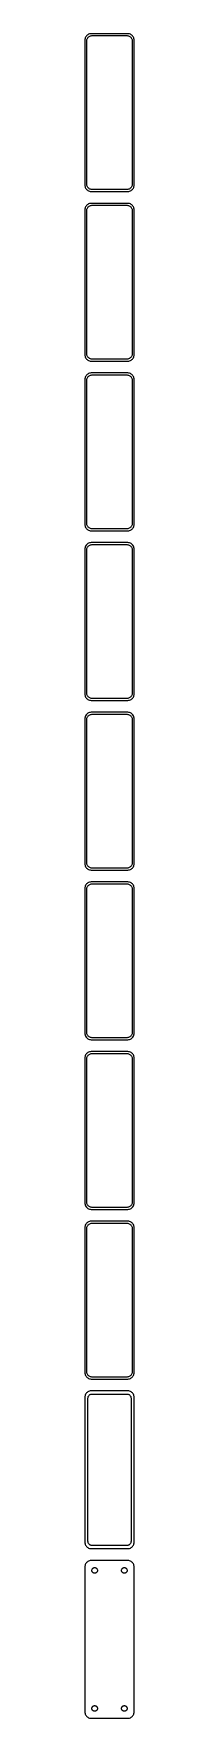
# Model space of a CAD drawing. Header units: metres. Extents: x -19 to 19, y 1230 to 2511.
import ezdxf

# ---------------------------------------------------------------- set-up
doc = ezdxf.new("R2010")
doc.units = ezdxf.units.M

msp = doc.modelspace()

# ---------------------------------------------------------------- linework, layer by layer
for p, q in [((-15.2951, 2510.76), (-15.8789, 2510.52)), ((-14.6869, 2510.91), (-15.2951, 2510.76)), ((-14.0639, 2510.99), (-14.6869, 2510.91)), ((14.0639, 2510.99), (-14.0639, 2510.99)), ((14.6869, 2510.91), (14.0639, 2510.99)), ((15.2951, 2510.76), (14.6869, 2510.91)), ((15.8789, 2510.52), (15.2951, 2510.76)), ((-18.7106, 2506.63), (-18.75, 2506)), ((-18.75, 2506), (-18.75, 2396)), ((-18.5929, 2507.24), (-18.7106, 2506.63)), ((-18.3989, 2507.84), (-18.5929, 2507.24)), ((-18.1315, 2508.41), (-18.3989, 2507.84)), ((-17.7951, 2508.94), (-18.1315, 2508.41)), ((-17.3948, 2509.42), (-17.7951, 2508.94)), ((-16.9371, 2509.85), (-17.3948, 2509.42)), ((-17.25, 2505.5), (-17.2184, 2506)), ((-17.25, 2396.5), (-17.25, 2505.5)), ((-17.2184, 2506), (-17.1243, 2506.49)), ((-17.1243, 2506.49), (-16.9691, 2506.97)), ((-16.9691, 2506.97), (-16.7552, 2507.43)), ((-16.4291, 2510.22), (-16.9371, 2509.85)), ((-16.7552, 2507.43), (-16.4861, 2507.85)), ((-16.4861, 2507.85), (-16.1659, 2508.24)), ((-15.8789, 2510.52), (-16.4291, 2510.22)), ((-16.1659, 2508.24), (-15.7997, 2508.58)), ((-15.7997, 2508.58), (-15.3933, 2508.88)), ((-15.3933, 2508.88), (-14.9531, 2509.12)), ((-14.9531, 2509.12), (-14.4861, 2509.3)), ((-14.4861, 2509.3), (-13.9995, 2509.43)), ((-13.9995, 2509.43), (-13.5012, 2509.49)), ((-13.5012, 2509.49), (13.5012, 2509.49)), ((13.5012, 2509.49), (13.9995, 2509.43)), ((13.9995, 2509.43), (14.4861, 2509.3)), ((14.4861, 2509.3), (14.9531, 2509.12)), ((14.9531, 2509.12), (15.3933, 2508.88)), ((15.3933, 2508.88), (15.7997, 2508.58)), ((15.7997, 2508.58), (16.1659, 2508.24)), ((16.4291, 2510.22), (15.8789, 2510.52)), ((16.1659, 2508.24), (16.4861, 2507.85)), ((16.9371, 2509.85), (16.4291, 2510.22)), ((16.4861, 2507.85), (16.7552, 2507.43)), ((16.7552, 2507.43), (16.9691, 2506.97)), ((17.3948, 2509.42), (16.9371, 2509.85)), ((16.9691, 2506.97), (17.1243, 2506.49)), ((17.1243, 2506.49), (17.2184, 2506)), ((17.2184, 2506), (17.25, 2505.5)), ((17.25, 2505.5), (17.25, 2396.5)), ((17.7951, 2508.94), (17.3948, 2509.42)), ((18.1315, 2508.41), (17.7951, 2508.94)), ((18.3989, 2507.84), (18.1315, 2508.41)), ((18.5929, 2507.24), (18.3989, 2507.84)), ((18.7106, 2506.63), (18.5929, 2507.24)), ((18.75, 2506), (18.7106, 2506.63)), ((18.75, 2396), (18.75, 2506)), ((-18.75, 2396), (-18.7106, 2395.37)), ((-17.2184, 2396), (-17.25, 2396.5)), ((-17.1243, 2395.51), (-17.2184, 2396)), ((-16.9691, 2395.03), (-17.1243, 2395.51)), ((17.1243, 2395.51), (16.9691, 2395.03)), ((17.2184, 2396), (17.1243, 2395.51)), ((17.25, 2396.5), (17.2184, 2396)), ((18.7106, 2395.37), (18.75, 2396)), ((-18.7106, 2395.37), (-18.5929, 2394.76)), ((-18.5929, 2394.76), (-18.3989, 2394.16)), ((-18.3989, 2394.16), (-18.1315, 2393.59)), ((-18.1315, 2393.59), (-17.7951, 2393.06)), ((-17.7951, 2393.06), (-17.3948, 2392.58)), ((-17.3948, 2392.58), (-16.9371, 2392.15)), ((-16.7552, 2394.57), (-16.9691, 2395.03)), ((-16.9371, 2392.15), (-16.4291, 2391.78)), ((-16.4861, 2394.15), (-16.7552, 2394.57)), ((-16.1659, 2393.76), (-16.4861, 2394.15)), ((-16.4291, 2391.78), (-15.8789, 2391.48)), ((-15.7997, 2393.42), (-16.1659, 2393.76)), ((-15.8789, 2391.48), (-15.2951, 2391.24)), ((-15.3933, 2393.12), (-15.7997, 2393.42)), ((-14.9531, 2392.88), (-15.3933, 2393.12)), ((-15.2951, 2391.24), (-14.6869, 2391.09)), ((-14.4861, 2392.7), (-14.9531, 2392.88)), ((-14.6869, 2391.09), (-14.0639, 2391.01)), ((-13.9995, 2392.57), (-14.4861, 2392.7)), ((-14.0639, 2391.01), (14.0639, 2391.01)), ((-13.5012, 2392.51), (-13.9995, 2392.57)), ((13.5012, 2392.51), (-13.5012, 2392.51)), ((13.9995, 2392.57), (13.5012, 2392.51)), ((14.4861, 2392.7), (13.9995, 2392.57)), ((14.0639, 2391.01), (14.6869, 2391.09)), ((14.9531, 2392.88), (14.4861, 2392.7)), ((14.6869, 2391.09), (15.2951, 2391.24)), ((15.3933, 2393.12), (14.9531, 2392.88)), ((15.2951, 2391.24), (15.8789, 2391.48)), ((15.7997, 2393.42), (15.3933, 2393.12)), ((16.1659, 2393.76), (15.7997, 2393.42)), ((15.8789, 2391.48), (16.4291, 2391.78)), ((16.4861, 2394.15), (16.1659, 2393.76)), ((16.4291, 2391.78), (16.9371, 2392.15)), ((16.7552, 2394.57), (16.4861, 2394.15)), ((16.9691, 2395.03), (16.7552, 2394.57)), ((16.9371, 2392.15), (17.3948, 2392.58)), ((17.3948, 2392.58), (17.7951, 2393.06)), ((17.7951, 2393.06), (18.1315, 2393.59)), ((18.1315, 2393.59), (18.3989, 2394.16)), ((18.3989, 2394.16), (18.5929, 2394.76)), ((18.5929, 2394.76), (18.7106, 2395.37)), ((-18.7106, 2377.63), (-18.75, 2377)), ((-18.75, 2377), (-18.75, 2267)), ((-18.5929, 2378.24), (-18.7106, 2377.63)), ((-18.3989, 2378.84), (-18.5929, 2378.24)), ((-18.1315, 2379.41), (-18.3989, 2378.84)), ((-17.7951, 2379.94), (-18.1315, 2379.41)), ((-17.3948, 2380.42), (-17.7951, 2379.94)), ((-16.9371, 2380.85), (-17.3948, 2380.42)), ((-17.25, 2376.5), (-17.2184, 2377)), ((-17.25, 2267.5), (-17.25, 2376.5)), ((-17.2184, 2377), (-17.1243, 2377.49)), ((-17.1243, 2377.49), (-16.9691, 2377.97)), ((-16.9691, 2377.97), (-16.7552, 2378.43)), ((-16.4291, 2381.22), (-16.9371, 2380.85)), ((-16.7552, 2378.43), (-16.4861, 2378.85)), ((-16.4861, 2378.85), (-16.1659, 2379.24)), ((-15.8789, 2381.52), (-16.4291, 2381.22)), ((-16.1659, 2379.24), (-15.7997, 2379.58)), ((-15.2951, 2381.76), (-15.8789, 2381.52)), ((-15.7997, 2379.58), (-15.3933, 2379.88)), ((-15.3933, 2379.88), (-14.9531, 2380.12)), ((-14.6869, 2381.91), (-15.2951, 2381.76)), ((-14.9531, 2380.12), (-14.4861, 2380.3)), ((-14.0639, 2381.99), (-14.6869, 2381.91)), ((-14.4861, 2380.3), (-13.9995, 2380.43)), ((14.0639, 2381.99), (-14.0639, 2381.99)), ((-13.9995, 2380.43), (-13.5012, 2380.49)), ((-13.5012, 2380.49), (13.5012, 2380.49)), ((13.5012, 2380.49), (13.9995, 2380.43)), ((13.9995, 2380.43), (14.4861, 2380.3)), ((14.6869, 2381.91), (14.0639, 2381.99)), ((14.4861, 2380.3), (14.9531, 2380.12)), ((15.2951, 2381.76), (14.6869, 2381.91)), ((14.9531, 2380.12), (15.3933, 2379.88)), ((15.8789, 2381.52), (15.2951, 2381.76)), ((15.3933, 2379.88), (15.7997, 2379.58)), ((15.7997, 2379.58), (16.1659, 2379.24)), ((16.4291, 2381.22), (15.8789, 2381.52)), ((16.1659, 2379.24), (16.4861, 2378.85)), ((16.9371, 2380.85), (16.4291, 2381.22)), ((16.4861, 2378.85), (16.7552, 2378.43)), ((16.7552, 2378.43), (16.9691, 2377.97)), ((17.3948, 2380.42), (16.9371, 2380.85)), ((16.9691, 2377.97), (17.1243, 2377.49)), ((17.1243, 2377.49), (17.2184, 2377)), ((17.2184, 2377), (17.25, 2376.5)), ((17.25, 2376.5), (17.25, 2267.5)), ((17.7951, 2379.94), (17.3948, 2380.42)), ((18.1315, 2379.41), (17.7951, 2379.94)), ((18.3989, 2378.84), (18.1315, 2379.41)), ((18.5929, 2378.24), (18.3989, 2378.84)), ((18.7106, 2377.63), (18.5929, 2378.24)), ((18.75, 2377), (18.7106, 2377.63)), ((18.75, 2267), (18.75, 2377)), ((-17.2184, 2267), (-17.25, 2267.5)), ((17.25, 2267.5), (17.2184, 2267)), ((-18.75, 2267), (-18.7106, 2266.37)), ((-18.7106, 2266.37), (-18.5929, 2265.76)), ((-18.5929, 2265.76), (-18.3989, 2265.16)), ((-18.3989, 2265.16), (-18.1315, 2264.59)), ((-18.1315, 2264.59), (-17.7951, 2264.06)), ((-17.7951, 2264.06), (-17.3948, 2263.58)), ((-17.3948, 2263.58), (-16.9371, 2263.15)), ((-17.1243, 2266.51), (-17.2184, 2267)), ((-16.9691, 2266.03), (-17.1243, 2266.51)), ((-16.7552, 2265.57), (-16.9691, 2266.03)), ((-16.9371, 2263.15), (-16.4291, 2262.78)), ((-16.4861, 2265.15), (-16.7552, 2265.57)), ((-16.1659, 2264.76), (-16.4861, 2265.15)), ((-16.4291, 2262.78), (-15.8789, 2262.48)), ((-15.7997, 2264.42), (-16.1659, 2264.76)), ((-15.8789, 2262.48), (-15.2951, 2262.24)), ((-15.3933, 2264.12), (-15.7997, 2264.42)), ((-14.9531, 2263.88), (-15.3933, 2264.12)), ((-15.2951, 2262.24), (-14.6869, 2262.09)), ((-14.4861, 2263.7), (-14.9531, 2263.88)), ((-14.6869, 2262.09), (-14.0639, 2262.01)), ((-13.9995, 2263.57), (-14.4861, 2263.7)), ((-14.0639, 2262.01), (14.0639, 2262.01)), ((-13.5012, 2263.51), (-13.9995, 2263.57)), ((13.5012, 2263.51), (-13.5012, 2263.51)), ((13.9995, 2263.57), (13.5012, 2263.51)), ((14.4861, 2263.7), (13.9995, 2263.57)), ((14.0639, 2262.01), (14.6869, 2262.09)), ((14.9531, 2263.88), (14.4861, 2263.7)), ((14.6869, 2262.09), (15.2951, 2262.24)), ((15.3933, 2264.12), (14.9531, 2263.88)), ((15.2951, 2262.24), (15.8789, 2262.48)), ((15.7997, 2264.42), (15.3933, 2264.12)), ((16.1659, 2264.76), (15.7997, 2264.42)), ((15.8789, 2262.48), (16.4291, 2262.78)), ((16.4861, 2265.15), (16.1659, 2264.76)), ((16.4291, 2262.78), (16.9371, 2263.15)), ((16.7552, 2265.57), (16.4861, 2265.15)), ((16.9691, 2266.03), (16.7552, 2265.57)), ((16.9371, 2263.15), (17.3948, 2263.58)), ((17.1243, 2266.51), (16.9691, 2266.03)), ((17.2184, 2267), (17.1243, 2266.51)), ((17.3948, 2263.58), (17.7951, 2264.06)), ((17.7951, 2264.06), (18.1315, 2264.59)), ((18.1315, 2264.59), (18.3989, 2265.16)), ((18.3989, 2265.16), (18.5929, 2265.76)), ((18.5929, 2265.76), (18.7106, 2266.37)), ((18.7106, 2266.37), (18.75, 2267)), ((-18.7106, 2248.63), (-18.75, 2248)), ((-18.75, 2248), (-18.75, 2138)), ((-18.5929, 2249.24), (-18.7106, 2248.63)), ((-18.3989, 2249.84), (-18.5929, 2249.24)), ((-18.1315, 2250.41), (-18.3989, 2249.84)), ((-17.7951, 2250.94), (-18.1315, 2250.41)), ((-17.3948, 2251.42), (-17.7951, 2250.94)), ((-16.9371, 2251.85), (-17.3948, 2251.42)), ((-17.25, 2247.5), (-17.2184, 2248)), ((-17.25, 2138.5), (-17.25, 2247.5)), ((-17.2184, 2248), (-17.1243, 2248.49)), ((-17.1243, 2248.49), (-16.9691, 2248.97)), ((-16.9691, 2248.97), (-16.7552, 2249.43)), ((-16.4291, 2252.22), (-16.9371, 2251.85)), ((-16.7552, 2249.43), (-16.4861, 2249.85)), ((-16.4861, 2249.85), (-16.1659, 2250.24)), ((-15.8789, 2252.52), (-16.4291, 2252.22)), ((-16.1659, 2250.24), (-15.7997, 2250.58)), ((-15.2951, 2252.76), (-15.8789, 2252.52)), ((-15.7997, 2250.58), (-15.3933, 2250.88)), ((-15.3933, 2250.88), (-14.9531, 2251.12)), ((-14.6869, 2252.91), (-15.2951, 2252.76)), ((-14.9531, 2251.12), (-14.4861, 2251.3)), ((-14.0639, 2252.99), (-14.6869, 2252.91)), ((-14.4861, 2251.3), (-13.9995, 2251.43)), ((14.0639, 2252.99), (-14.0639, 2252.99)), ((-13.9995, 2251.43), (-13.5012, 2251.49)), ((-13.5012, 2251.49), (13.5012, 2251.49)), ((13.5012, 2251.49), (13.9995, 2251.43)), ((13.9995, 2251.43), (14.4861, 2251.3)), ((14.6869, 2252.91), (14.0639, 2252.99)), ((14.4861, 2251.3), (14.9531, 2251.12)), ((15.2951, 2252.76), (14.6869, 2252.91)), ((14.9531, 2251.12), (15.3933, 2250.88)), ((15.8789, 2252.52), (15.2951, 2252.76)), ((15.3933, 2250.88), (15.7997, 2250.58)), ((15.7997, 2250.58), (16.1659, 2250.24)), ((16.4291, 2252.22), (15.8789, 2252.52)), ((16.1659, 2250.24), (16.4861, 2249.85)), ((16.9371, 2251.85), (16.4291, 2252.22)), ((16.4861, 2249.85), (16.7552, 2249.43)), ((16.7552, 2249.43), (16.9691, 2248.97)), ((17.3948, 2251.42), (16.9371, 2251.85)), ((16.9691, 2248.97), (17.1243, 2248.49)), ((17.1243, 2248.49), (17.2184, 2248)), ((17.2184, 2248), (17.25, 2247.5)), ((17.25, 2247.5), (17.25, 2138.5)), ((17.7951, 2250.94), (17.3948, 2251.42)), ((18.1315, 2250.41), (17.7951, 2250.94)), ((18.3989, 2249.84), (18.1315, 2250.41)), ((18.5929, 2249.24), (18.3989, 2249.84)), ((18.7106, 2248.63), (18.5929, 2249.24)), ((18.75, 2248), (18.7106, 2248.63)), ((18.75, 2138), (18.75, 2248)), ((-18.75, 2138), (-18.7106, 2137.37)), ((-18.7106, 2137.37), (-18.5929, 2136.76)), ((-18.5929, 2136.76), (-18.3989, 2136.16)), ((-18.3989, 2136.16), (-18.1315, 2135.59)), ((-18.1315, 2135.59), (-17.7951, 2135.06)), ((-17.7951, 2135.06), (-17.3948, 2134.58)), ((-17.3948, 2134.58), (-16.9371, 2134.15)), ((-17.2184, 2138), (-17.25, 2138.5)), ((-17.1243, 2137.51), (-17.2184, 2138)), ((-16.9691, 2137.03), (-17.1243, 2137.51)), ((-16.7552, 2136.57), (-16.9691, 2137.03)), ((-16.9371, 2134.15), (-16.4291, 2133.78)), ((-16.4861, 2136.15), (-16.7552, 2136.57)), ((-16.1659, 2135.76), (-16.4861, 2136.15)), ((-16.4291, 2133.78), (-15.8789, 2133.48)), ((-15.7997, 2135.42), (-16.1659, 2135.76)), ((-15.8789, 2133.48), (-15.2951, 2133.24)), ((-15.3933, 2135.12), (-15.7997, 2135.42)), ((-14.9531, 2134.88), (-15.3933, 2135.12)), ((-15.2951, 2133.24), (-14.6869, 2133.09)), ((-14.4861, 2134.7), (-14.9531, 2134.88)), ((-14.6869, 2133.09), (-14.0639, 2133.01)), ((-13.9995, 2134.57), (-14.4861, 2134.7)), ((-14.0639, 2133.01), (14.0639, 2133.01)), ((-13.5012, 2134.51), (-13.9995, 2134.57)), ((13.5012, 2134.51), (-13.5012, 2134.51)), ((13.9995, 2134.57), (13.5012, 2134.51)), ((14.4861, 2134.7), (13.9995, 2134.57)), ((14.0639, 2133.01), (14.6869, 2133.09)), ((14.9531, 2134.88), (14.4861, 2134.7)), ((14.6869, 2133.09), (15.2951, 2133.24)), ((15.3933, 2135.12), (14.9531, 2134.88)), ((15.2951, 2133.24), (15.8789, 2133.48)), ((15.7997, 2135.42), (15.3933, 2135.12)), ((16.1659, 2135.76), (15.7997, 2135.42)), ((15.8789, 2133.48), (16.4291, 2133.78)), ((16.4861, 2136.15), (16.1659, 2135.76)), ((16.4291, 2133.78), (16.9371, 2134.15)), ((16.7552, 2136.57), (16.4861, 2136.15)), ((16.9691, 2137.03), (16.7552, 2136.57)), ((16.9371, 2134.15), (17.3948, 2134.58)), ((17.1243, 2137.51), (16.9691, 2137.03)), ((17.2184, 2138), (17.1243, 2137.51)), ((17.25, 2138.5), (17.2184, 2138)), ((17.3948, 2134.58), (17.7951, 2135.06)), ((17.7951, 2135.06), (18.1315, 2135.59)), ((18.1315, 2135.59), (18.3989, 2136.16)), ((18.3989, 2136.16), (18.5929, 2136.76)), ((18.5929, 2136.76), (18.7106, 2137.37)), ((18.7106, 2137.37), (18.75, 2138)), ((-18.7106, 2119.63), (-18.75, 2119)), ((-18.75, 2119), (-18.75, 2009)), ((-18.5929, 2120.24), (-18.7106, 2119.63)), ((-18.3989, 2120.84), (-18.5929, 2120.24)), ((-18.1315, 2121.41), (-18.3989, 2120.84)), ((-17.7951, 2121.94), (-18.1315, 2121.41)), ((-17.3948, 2122.42), (-17.7951, 2121.94)), ((-16.9371, 2122.85), (-17.3948, 2122.42)), ((-17.25, 2118.5), (-17.2184, 2119)), ((-17.25, 2009.5), (-17.25, 2118.5)), ((-17.2184, 2119), (-17.1243, 2119.49)), ((-17.1243, 2119.49), (-16.9691, 2119.97)), ((-16.9691, 2119.97), (-16.7552, 2120.43)), ((-16.4291, 2123.22), (-16.9371, 2122.85)), ((-16.7552, 2120.43), (-16.4861, 2120.85)), ((-16.4861, 2120.85), (-16.1659, 2121.24)), ((-15.8789, 2123.52), (-16.4291, 2123.22)), ((-16.1659, 2121.24), (-15.7997, 2121.58)), ((-15.2951, 2123.76), (-15.8789, 2123.52)), ((-15.7997, 2121.58), (-15.3933, 2121.88)), ((-15.3933, 2121.88), (-14.9531, 2122.12)), ((-14.6869, 2123.91), (-15.2951, 2123.76)), ((-14.9531, 2122.12), (-14.4861, 2122.3)), ((-14.0639, 2123.99), (-14.6869, 2123.91)), ((-14.4861, 2122.3), (-13.9995, 2122.43)), ((14.0639, 2123.99), (-14.0639, 2123.99)), ((-13.9995, 2122.43), (-13.5012, 2122.49)), ((-13.5012, 2122.49), (13.5012, 2122.49)), ((13.5012, 2122.49), (13.9995, 2122.43)), ((13.9995, 2122.43), (14.4861, 2122.3)), ((14.6869, 2123.91), (14.0639, 2123.99)), ((14.4861, 2122.3), (14.9531, 2122.12)), ((15.2951, 2123.76), (14.6869, 2123.91)), ((14.9531, 2122.12), (15.3933, 2121.88)), ((15.8789, 2123.52), (15.2951, 2123.76)), ((15.3933, 2121.88), (15.7997, 2121.58)), ((15.7997, 2121.58), (16.1659, 2121.24)), ((16.4291, 2123.22), (15.8789, 2123.52)), ((16.1659, 2121.24), (16.4861, 2120.85)), ((16.9371, 2122.85), (16.4291, 2123.22)), ((16.4861, 2120.85), (16.7552, 2120.43)), ((16.7552, 2120.43), (16.9691, 2119.97)), ((17.3948, 2122.42), (16.9371, 2122.85)), ((16.9691, 2119.97), (17.1243, 2119.49)), ((17.1243, 2119.49), (17.2184, 2119)), ((17.2184, 2119), (17.25, 2118.5)), ((17.25, 2118.5), (17.25, 2009.5)), ((17.7951, 2121.94), (17.3948, 2122.42)), ((18.1315, 2121.41), (17.7951, 2121.94)), ((18.3989, 2120.84), (18.1315, 2121.41)), ((18.5929, 2120.24), (18.3989, 2120.84)), ((18.7106, 2119.63), (18.5929, 2120.24)), ((18.75, 2119), (18.7106, 2119.63)), ((18.75, 2009), (18.75, 2119)), ((-18.75, 2009), (-18.7106, 2008.37)), ((-18.7106, 2008.37), (-18.5929, 2007.76)), ((-18.5929, 2007.76), (-18.3989, 2007.16)), ((-18.3989, 2007.16), (-18.1315, 2006.59)), ((-18.1315, 2006.59), (-17.7951, 2006.06)), ((-17.7951, 2006.06), (-17.3948, 2005.58)), ((-17.3948, 2005.58), (-16.9371, 2005.15)), ((-17.2184, 2009), (-17.25, 2009.5)), ((-17.1243, 2008.51), (-17.2184, 2009)), ((-16.9691, 2008.03), (-17.1243, 2008.51)), ((-16.7552, 2007.57), (-16.9691, 2008.03)), ((-16.9371, 2005.15), (-16.4291, 2004.78)), ((-16.4861, 2007.15), (-16.7552, 2007.57)), ((-16.1659, 2006.76), (-16.4861, 2007.15)), ((-16.4291, 2004.78), (-15.8789, 2004.48)), ((-15.7997, 2006.42), (-16.1659, 2006.76)), ((-15.8789, 2004.48), (-15.2951, 2004.24)), ((-15.3933, 2006.12), (-15.7997, 2006.42)), ((-14.9531, 2005.88), (-15.3933, 2006.12)), ((-15.2951, 2004.24), (-14.6869, 2004.09)), ((-14.4861, 2005.7), (-14.9531, 2005.88)), ((-14.6869, 2004.09), (-14.0639, 2004.01)), ((-13.9995, 2005.57), (-14.4861, 2005.7)), ((-14.0639, 2004.01), (14.0639, 2004.01)), ((-13.5012, 2005.51), (-13.9995, 2005.57)), ((13.5012, 2005.51), (-13.5012, 2005.51)), ((13.9995, 2005.57), (13.5012, 2005.51)), ((14.4861, 2005.7), (13.9995, 2005.57)), ((14.0639, 2004.01), (14.6869, 2004.09)), ((14.9531, 2005.88), (14.4861, 2005.7)), ((14.6869, 2004.09), (15.2951, 2004.24)), ((15.3933, 2006.12), (14.9531, 2005.88)), ((15.2951, 2004.24), (15.8789, 2004.48)), ((15.7997, 2006.42), (15.3933, 2006.12)), ((16.1659, 2006.76), (15.7997, 2006.42)), ((15.8789, 2004.48), (16.4291, 2004.78)), ((16.4861, 2007.15), (16.1659, 2006.76)), ((16.4291, 2004.78), (16.9371, 2005.15)), ((16.7552, 2007.57), (16.4861, 2007.15)), ((16.9691, 2008.03), (16.7552, 2007.57)), ((16.9371, 2005.15), (17.3948, 2005.58)), ((17.1243, 2008.51), (16.9691, 2008.03)), ((17.2184, 2009), (17.1243, 2008.51)), ((17.25, 2009.5), (17.2184, 2009)), ((17.3948, 2005.58), (17.7951, 2006.06)), ((17.7951, 2006.06), (18.1315, 2006.59)), ((18.1315, 2006.59), (18.3989, 2007.16)), ((18.3989, 2007.16), (18.5929, 2007.76)), ((18.5929, 2007.76), (18.7106, 2008.37)), ((18.7106, 2008.37), (18.75, 2009)), ((-18.7106, 1990.63), (-18.75, 1990)), ((-18.75, 1990), (-18.75, 1880)), ((-18.5929, 1991.24), (-18.7106, 1990.63)), ((-18.3989, 1991.84), (-18.5929, 1991.24)), ((-18.1315, 1992.41), (-18.3989, 1991.84)), ((-17.7951, 1992.94), (-18.1315, 1992.41)), ((-17.3948, 1993.42), (-17.7951, 1992.94)), ((-16.9371, 1993.85), (-17.3948, 1993.42)), ((-17.25, 1989.5), (-17.2184, 1990)), ((-17.25, 1880.5), (-17.25, 1989.5)), ((-17.2184, 1990), (-17.1243, 1990.49)), ((-17.1243, 1990.49), (-16.9691, 1990.97)), ((-16.9691, 1990.97), (-16.7552, 1991.43)), ((-16.4291, 1994.22), (-16.9371, 1993.85)), ((-16.7552, 1991.43), (-16.4861, 1991.85)), ((-16.4861, 1991.85), (-16.1659, 1992.24)), ((-15.8789, 1994.52), (-16.4291, 1994.22)), ((-16.1659, 1992.24), (-15.7997, 1992.58)), ((-15.2951, 1994.76), (-15.8789, 1994.52)), ((-15.7997, 1992.58), (-15.3933, 1992.88)), ((-15.3933, 1992.88), (-14.9531, 1993.12)), ((-14.6869, 1994.91), (-15.2951, 1994.76)), ((-14.9531, 1993.12), (-14.4861, 1993.3)), ((-14.0639, 1994.99), (-14.6869, 1994.91)), ((-14.4861, 1993.3), (-13.9995, 1993.43)), ((14.0639, 1994.99), (-14.0639, 1994.99)), ((-13.9995, 1993.43), (-13.5012, 1993.49)), ((-13.5012, 1993.49), (13.5012, 1993.49)), ((13.5012, 1993.49), (13.9995, 1993.43)), ((13.9995, 1993.43), (14.4861, 1993.3)), ((14.6869, 1994.91), (14.0639, 1994.99)), ((14.4861, 1993.3), (14.9531, 1993.12)), ((15.2951, 1994.76), (14.6869, 1994.91)), ((14.9531, 1993.12), (15.3933, 1992.88)), ((15.8789, 1994.52), (15.2951, 1994.76)), ((15.3933, 1992.88), (15.7997, 1992.58)), ((15.7997, 1992.58), (16.1659, 1992.24)), ((16.4291, 1994.22), (15.8789, 1994.52)), ((16.1659, 1992.24), (16.4861, 1991.85)), ((16.9371, 1993.85), (16.4291, 1994.22)), ((16.4861, 1991.85), (16.7552, 1991.43)), ((16.7552, 1991.43), (16.9691, 1990.97)), ((17.3948, 1993.42), (16.9371, 1993.85)), ((16.9691, 1990.97), (17.1243, 1990.49)), ((17.1243, 1990.49), (17.2184, 1990)), ((17.2184, 1990), (17.25, 1989.5)), ((17.25, 1989.5), (17.25, 1880.5)), ((17.7951, 1992.94), (17.3948, 1993.42)), ((18.1315, 1992.41), (17.7951, 1992.94)), ((18.3989, 1991.84), (18.1315, 1992.41)), ((18.5929, 1991.24), (18.3989, 1991.84)), ((18.7106, 1990.63), (18.5929, 1991.24)), ((18.75, 1990), (18.7106, 1990.63)), ((18.75, 1880), (18.75, 1990)), ((-18.75, 1880), (-18.7106, 1879.37)), ((-18.7106, 1879.37), (-18.5929, 1878.76)), ((-18.5929, 1878.76), (-18.3989, 1878.16)), ((-18.3989, 1878.16), (-18.1315, 1877.59)), ((-18.1315, 1877.59), (-17.7951, 1877.06)), ((-17.7951, 1877.06), (-17.3948, 1876.58)), ((-17.3948, 1876.58), (-16.9371, 1876.15)), ((-17.2184, 1880), (-17.25, 1880.5)), ((-17.1243, 1879.51), (-17.2184, 1880)), ((-16.9691, 1879.03), (-17.1243, 1879.51)), ((-16.7552, 1878.57), (-16.9691, 1879.03)), ((-16.9371, 1876.15), (-16.4291, 1875.78)), ((-16.4861, 1878.15), (-16.7552, 1878.57)), ((-16.1659, 1877.76), (-16.4861, 1878.15)), ((-16.4291, 1875.78), (-15.8789, 1875.48)), ((-15.7997, 1877.42), (-16.1659, 1877.76)), ((-15.8789, 1875.48), (-15.2951, 1875.24)), ((-15.3933, 1877.12), (-15.7997, 1877.42)), ((-14.9531, 1876.88), (-15.3933, 1877.12)), ((-15.2951, 1875.24), (-14.6869, 1875.09)), ((-14.4861, 1876.7), (-14.9531, 1876.88)), ((-14.6869, 1875.09), (-14.0639, 1875.01)), ((-13.9995, 1876.57), (-14.4861, 1876.7)), ((-14.0639, 1875.01), (14.0639, 1875.01)), ((-13.5012, 1876.51), (-13.9995, 1876.57)), ((13.5012, 1876.51), (-13.5012, 1876.51)), ((13.9995, 1876.57), (13.5012, 1876.51)), ((14.4861, 1876.7), (13.9995, 1876.57)), ((14.0639, 1875.01), (14.6869, 1875.09)), ((14.9531, 1876.88), (14.4861, 1876.7)), ((14.6869, 1875.09), (15.2951, 1875.24)), ((15.3933, 1877.12), (14.9531, 1876.88)), ((15.2951, 1875.24), (15.8789, 1875.48)), ((15.7997, 1877.42), (15.3933, 1877.12)), ((16.1659, 1877.76), (15.7997, 1877.42)), ((15.8789, 1875.48), (16.4291, 1875.78)), ((16.4861, 1878.15), (16.1659, 1877.76)), ((16.4291, 1875.78), (16.9371, 1876.15)), ((16.7552, 1878.57), (16.4861, 1878.15)), ((16.9691, 1879.03), (16.7552, 1878.57)), ((16.9371, 1876.15), (17.3948, 1876.58)), ((17.1243, 1879.51), (16.9691, 1879.03)), ((17.2184, 1880), (17.1243, 1879.51)), ((17.25, 1880.5), (17.2184, 1880)), ((17.3948, 1876.58), (17.7951, 1877.06)), ((17.7951, 1877.06), (18.1315, 1877.59)), ((18.1315, 1877.59), (18.3989, 1878.16)), ((18.3989, 1878.16), (18.5929, 1878.76)), ((18.5929, 1878.76), (18.7106, 1879.37)), ((18.7106, 1879.37), (18.75, 1880)), ((-18.7106, 1861.63), (-18.75, 1861)), ((-18.75, 1861), (-18.75, 1751)), ((-18.5929, 1862.24), (-18.7106, 1861.63)), ((-18.3989, 1862.84), (-18.5929, 1862.24)), ((-18.1315, 1863.41), (-18.3989, 1862.84)), ((-17.7951, 1863.94), (-18.1315, 1863.41)), ((-17.3948, 1864.42), (-17.7951, 1863.94)), ((-16.9371, 1864.85), (-17.3948, 1864.42)), ((-17.25, 1860.5), (-17.2184, 1861)), ((-17.25, 1751.5), (-17.25, 1860.5)), ((-17.2184, 1861), (-17.1243, 1861.49)), ((-17.1243, 1861.49), (-16.9691, 1861.97)), ((-16.9691, 1861.97), (-16.7552, 1862.43)), ((-16.4291, 1865.22), (-16.9371, 1864.85)), ((-16.7552, 1862.43), (-16.4861, 1862.85)), ((-16.4861, 1862.85), (-16.1659, 1863.24)), ((-15.8789, 1865.52), (-16.4291, 1865.22)), ((-16.1659, 1863.24), (-15.7997, 1863.58)), ((-15.2951, 1865.76), (-15.8789, 1865.52)), ((-15.7997, 1863.58), (-15.3933, 1863.88)), ((-15.3933, 1863.88), (-14.9531, 1864.12)), ((-14.6869, 1865.91), (-15.2951, 1865.76)), ((-14.9531, 1864.12), (-14.4861, 1864.3)), ((-14.0639, 1865.99), (-14.6869, 1865.91)), ((-14.4861, 1864.3), (-13.9995, 1864.43)), ((14.0639, 1865.99), (-14.0639, 1865.99)), ((-13.9995, 1864.43), (-13.5012, 1864.49)), ((-13.5012, 1864.49), (13.5012, 1864.49)), ((13.5012, 1864.49), (13.9995, 1864.43)), ((13.9995, 1864.43), (14.4861, 1864.3)), ((14.6869, 1865.91), (14.0639, 1865.99)), ((14.4861, 1864.3), (14.9531, 1864.12)), ((15.2951, 1865.76), (14.6869, 1865.91)), ((14.9531, 1864.12), (15.3933, 1863.88)), ((15.8789, 1865.52), (15.2951, 1865.76)), ((15.3933, 1863.88), (15.7997, 1863.58)), ((15.7997, 1863.58), (16.1659, 1863.24)), ((16.4291, 1865.22), (15.8789, 1865.52)), ((16.1659, 1863.24), (16.4861, 1862.85)), ((16.9371, 1864.85), (16.4291, 1865.22)), ((16.4861, 1862.85), (16.7552, 1862.43)), ((16.7552, 1862.43), (16.9691, 1861.97)), ((17.3948, 1864.42), (16.9371, 1864.85)), ((16.9691, 1861.97), (17.1243, 1861.49)), ((17.1243, 1861.49), (17.2184, 1861)), ((17.2184, 1861), (17.25, 1860.5)), ((17.25, 1860.5), (17.25, 1751.5)), ((17.7951, 1863.94), (17.3948, 1864.42)), ((18.1315, 1863.41), (17.7951, 1863.94)), ((18.3989, 1862.84), (18.1315, 1863.41)), ((18.5929, 1862.24), (18.3989, 1862.84)), ((18.7106, 1861.63), (18.5929, 1862.24)), ((18.75, 1861), (18.7106, 1861.63)), ((18.75, 1751), (18.75, 1861)), ((-18.75, 1751), (-18.7106, 1750.37)), ((-18.7106, 1750.37), (-18.5929, 1749.76)), ((-18.5929, 1749.76), (-18.3989, 1749.16)), ((-18.3989, 1749.16), (-18.1315, 1748.59)), ((-18.1315, 1748.59), (-17.7951, 1748.06)), ((-17.7951, 1748.06), (-17.3948, 1747.58)), ((-17.3948, 1747.58), (-16.9371, 1747.15)), ((-17.2184, 1751), (-17.25, 1751.5)), ((-17.1243, 1750.51), (-17.2184, 1751)), ((-16.9691, 1750.03), (-17.1243, 1750.51)), ((-16.7552, 1749.57), (-16.9691, 1750.03)), ((-16.9371, 1747.15), (-16.4291, 1746.78)), ((-16.4861, 1749.15), (-16.7552, 1749.57)), ((-16.1659, 1748.76), (-16.4861, 1749.15)), ((-16.4291, 1746.78), (-15.8789, 1746.48)), ((-15.7997, 1748.42), (-16.1659, 1748.76)), ((-15.8789, 1746.48), (-15.2951, 1746.24)), ((-15.3933, 1748.12), (-15.7997, 1748.42)), ((-14.9531, 1747.88), (-15.3933, 1748.12)), ((-15.2951, 1746.24), (-14.6869, 1746.09)), ((-14.4861, 1747.7), (-14.9531, 1747.88)), ((-14.6869, 1746.09), (-14.0639, 1746.01)), ((-13.9995, 1747.57), (-14.4861, 1747.7)), ((-14.0639, 1746.01), (14.0639, 1746.01)), ((-13.5012, 1747.51), (-13.9995, 1747.57)), ((13.5012, 1747.51), (-13.5012, 1747.51)), ((13.9995, 1747.57), (13.5012, 1747.51)), ((14.4861, 1747.7), (13.9995, 1747.57)), ((14.0639, 1746.01), (14.6869, 1746.09)), ((14.9531, 1747.88), (14.4861, 1747.7)), ((14.6869, 1746.09), (15.2951, 1746.24)), ((15.3933, 1748.12), (14.9531, 1747.88)), ((15.2951, 1746.24), (15.8789, 1746.48)), ((15.7997, 1748.42), (15.3933, 1748.12)), ((16.1659, 1748.76), (15.7997, 1748.42)), ((15.8789, 1746.48), (16.4291, 1746.78)), ((16.4861, 1749.15), (16.1659, 1748.76)), ((16.4291, 1746.78), (16.9371, 1747.15)), ((16.7552, 1749.57), (16.4861, 1749.15)), ((16.9691, 1750.03), (16.7552, 1749.57)), ((16.9371, 1747.15), (17.3948, 1747.58)), ((17.1243, 1750.51), (16.9691, 1750.03)), ((17.2184, 1751), (17.1243, 1750.51)), ((17.25, 1751.5), (17.2184, 1751)), ((17.3948, 1747.58), (17.7951, 1748.06)), ((17.7951, 1748.06), (18.1315, 1748.59)), ((18.1315, 1748.59), (18.3989, 1749.16)), ((18.3989, 1749.16), (18.5929, 1749.76)), ((18.5929, 1749.76), (18.7106, 1750.37)), ((18.7106, 1750.37), (18.75, 1751)), ((-18.7106, 1732.63), (-18.75, 1732)), ((-18.75, 1732), (-18.75, 1622)), ((-18.5929, 1733.24), (-18.7106, 1732.63)), ((-18.3989, 1733.84), (-18.5929, 1733.24)), ((-18.1315, 1734.41), (-18.3989, 1733.84)), ((-17.7951, 1734.94), (-18.1315, 1734.41)), ((-17.3948, 1735.42), (-17.7951, 1734.94)), ((-16.9371, 1735.85), (-17.3948, 1735.42)), ((-17.25, 1731.5), (-17.2184, 1732)), ((-17.25, 1622.5), (-17.25, 1731.5)), ((-17.2184, 1732), (-17.1243, 1732.49)), ((-17.1243, 1732.49), (-16.9691, 1732.97)), ((-16.9691, 1732.97), (-16.7552, 1733.43)), ((-16.4291, 1736.22), (-16.9371, 1735.85)), ((-16.7552, 1733.43), (-16.4861, 1733.85)), ((-16.4861, 1733.85), (-16.1659, 1734.24)), ((-15.8789, 1736.52), (-16.4291, 1736.22)), ((-16.1659, 1734.24), (-15.7997, 1734.58)), ((-15.2951, 1736.76), (-15.8789, 1736.52)), ((-15.7997, 1734.58), (-15.3933, 1734.88)), ((-15.3933, 1734.88), (-14.9531, 1735.12)), ((-14.6869, 1736.91), (-15.2951, 1736.76)), ((-14.9531, 1735.12), (-14.4861, 1735.3)), ((-14.0639, 1736.99), (-14.6869, 1736.91)), ((-14.4861, 1735.3), (-13.9995, 1735.43)), ((14.0639, 1736.99), (-14.0639, 1736.99)), ((-13.9995, 1735.43), (-13.5012, 1735.49)), ((-13.5012, 1735.49), (13.5012, 1735.49)), ((13.5012, 1735.49), (13.9995, 1735.43)), ((13.9995, 1735.43), (14.4861, 1735.3)), ((14.6869, 1736.91), (14.0639, 1736.99)), ((14.4861, 1735.3), (14.9531, 1735.12)), ((15.2951, 1736.76), (14.6869, 1736.91)), ((14.9531, 1735.12), (15.3933, 1734.88)), ((15.8789, 1736.52), (15.2951, 1736.76)), ((15.3933, 1734.88), (15.7997, 1734.58)), ((15.7997, 1734.58), (16.1659, 1734.24)), ((16.4291, 1736.22), (15.8789, 1736.52)), ((16.1659, 1734.24), (16.4861, 1733.85)), ((16.9371, 1735.85), (16.4291, 1736.22)), ((16.4861, 1733.85), (16.7552, 1733.43)), ((16.7552, 1733.43), (16.9691, 1732.97)), ((17.3948, 1735.42), (16.9371, 1735.85)), ((16.9691, 1732.97), (17.1243, 1732.49)), ((17.1243, 1732.49), (17.2184, 1732)), ((17.2184, 1732), (17.25, 1731.5)), ((17.25, 1731.5), (17.25, 1622.5)), ((17.7951, 1734.94), (17.3948, 1735.42)), ((18.1315, 1734.41), (17.7951, 1734.94)), ((18.3989, 1733.84), (18.1315, 1734.41)), ((18.5929, 1733.24), (18.3989, 1733.84)), ((18.7106, 1732.63), (18.5929, 1733.24)), ((18.75, 1732), (18.7106, 1732.63)), ((18.75, 1622), (18.75, 1732)), ((-18.75, 1622), (-18.7106, 1621.37)), ((-18.7106, 1621.37), (-18.5929, 1620.76)), ((-18.5929, 1620.76), (-18.3989, 1620.16)), ((-18.3989, 1620.16), (-18.1315, 1619.59)), ((-18.1315, 1619.59), (-17.7951, 1619.06)), ((-17.7951, 1619.06), (-17.3948, 1618.58)), ((-17.3948, 1618.58), (-16.9371, 1618.15)), ((-17.2184, 1622), (-17.25, 1622.5)), ((-17.1243, 1621.51), (-17.2184, 1622)), ((-16.9691, 1621.03), (-17.1243, 1621.51)), ((-16.7552, 1620.57), (-16.9691, 1621.03)), ((-16.9371, 1618.15), (-16.4291, 1617.78)), ((-16.4861, 1620.15), (-16.7552, 1620.57)), ((-16.1659, 1619.76), (-16.4861, 1620.15)), ((-16.4291, 1617.78), (-15.8789, 1617.48)), ((-15.7997, 1619.42), (-16.1659, 1619.76)), ((-15.8789, 1617.48), (-15.2951, 1617.24)), ((-15.3933, 1619.12), (-15.7997, 1619.42)), ((-14.9531, 1618.88), (-15.3933, 1619.12)), ((-15.2951, 1617.24), (-14.6869, 1617.09)), ((-14.4861, 1618.7), (-14.9531, 1618.88)), ((-14.6869, 1617.09), (-14.0639, 1617.01)), ((-13.9995, 1618.57), (-14.4861, 1618.7)), ((-14.0639, 1617.01), (14.0639, 1617.01)), ((-13.5012, 1618.51), (-13.9995, 1618.57)), ((13.5012, 1618.51), (-13.5012, 1618.51)), ((13.9995, 1618.57), (13.5012, 1618.51)), ((14.4861, 1618.7), (13.9995, 1618.57)), ((14.0639, 1617.01), (14.6869, 1617.09)), ((14.9531, 1618.88), (14.4861, 1618.7)), ((14.6869, 1617.09), (15.2951, 1617.24)), ((15.3933, 1619.12), (14.9531, 1618.88)), ((15.2951, 1617.24), (15.8789, 1617.48)), ((15.7997, 1619.42), (15.3933, 1619.12)), ((16.1659, 1619.76), (15.7997, 1619.42)), ((15.8789, 1617.48), (16.4291, 1617.78)), ((16.4861, 1620.15), (16.1659, 1619.76)), ((16.4291, 1617.78), (16.9371, 1618.15)), ((16.7552, 1620.57), (16.4861, 1620.15)), ((16.9691, 1621.03), (16.7552, 1620.57)), ((16.9371, 1618.15), (17.3948, 1618.58)), ((17.1243, 1621.51), (16.9691, 1621.03)), ((17.2184, 1622), (17.1243, 1621.51)), ((17.25, 1622.5), (17.2184, 1622)), ((17.3948, 1618.58), (17.7951, 1619.06)), ((17.7951, 1619.06), (18.1315, 1619.59)), ((18.1315, 1619.59), (18.3989, 1620.16)), ((18.3989, 1620.16), (18.5929, 1620.76)), ((18.5929, 1620.76), (18.7106, 1621.37)), ((18.7106, 1621.37), (18.75, 1622)), ((-18.7106, 1603.63), (-18.75, 1603)), ((-18.75, 1603), (-18.75, 1493)), ((-18.5929, 1604.24), (-18.7106, 1603.63)), ((-18.3989, 1604.84), (-18.5929, 1604.24)), ((-18.1315, 1605.41), (-18.3989, 1604.84)), ((-17.7951, 1605.94), (-18.1315, 1605.41)), ((-17.3948, 1606.42), (-17.7951, 1605.94)), ((-16.9371, 1606.85), (-17.3948, 1606.42)), ((-17.25, 1602.5), (-17.2184, 1603)), ((-17.25, 1493.5), (-17.25, 1602.5)), ((-17.2184, 1603), (-17.1243, 1603.49)), ((-17.1243, 1603.49), (-16.9691, 1603.97)), ((-16.9691, 1603.97), (-16.7552, 1604.43)), ((-16.4291, 1607.22), (-16.9371, 1606.85)), ((-16.7552, 1604.43), (-16.4861, 1604.85)), ((-16.4861, 1604.85), (-16.1659, 1605.24)), ((-15.8789, 1607.52), (-16.4291, 1607.22)), ((-16.1659, 1605.24), (-15.7997, 1605.58)), ((-15.2951, 1607.76), (-15.8789, 1607.52)), ((-15.7997, 1605.58), (-15.3933, 1605.88)), ((-15.3933, 1605.88), (-14.9531, 1606.12)), ((-14.6869, 1607.91), (-15.2951, 1607.76)), ((-14.9531, 1606.12), (-14.4861, 1606.3)), ((-14.0639, 1607.99), (-14.6869, 1607.91)), ((-14.4861, 1606.3), (-13.9995, 1606.43)), ((14.0639, 1607.99), (-14.0639, 1607.99)), ((-13.9995, 1606.43), (-13.5012, 1606.49)), ((-13.5012, 1606.49), (13.5012, 1606.49)), ((13.5012, 1606.49), (13.9995, 1606.43)), ((13.9995, 1606.43), (14.4861, 1606.3)), ((14.6869, 1607.91), (14.0639, 1607.99)), ((14.4861, 1606.3), (14.9531, 1606.12)), ((15.2951, 1607.76), (14.6869, 1607.91)), ((14.9531, 1606.12), (15.3933, 1605.88)), ((15.8789, 1607.52), (15.2951, 1607.76)), ((15.3933, 1605.88), (15.7997, 1605.58)), ((15.7997, 1605.58), (16.1659, 1605.24)), ((16.4291, 1607.22), (15.8789, 1607.52)), ((16.1659, 1605.24), (16.4861, 1604.85)), ((16.9371, 1606.85), (16.4291, 1607.22)), ((16.4861, 1604.85), (16.7552, 1604.43)), ((16.7552, 1604.43), (16.9691, 1603.97)), ((17.3948, 1606.42), (16.9371, 1606.85)), ((16.9691, 1603.97), (17.1243, 1603.49)), ((17.1243, 1603.49), (17.2184, 1603)), ((17.2184, 1603), (17.25, 1602.5)), ((17.25, 1602.5), (17.25, 1493.5)), ((17.7951, 1605.94), (17.3948, 1606.42)), ((18.1315, 1605.41), (17.7951, 1605.94)), ((18.3989, 1604.84), (18.1315, 1605.41)), ((18.5929, 1604.24), (18.3989, 1604.84)), ((18.7106, 1603.63), (18.5929, 1604.24)), ((18.75, 1603), (18.7106, 1603.63)), ((18.75, 1493), (18.75, 1603)), ((-18.75, 1493), (-18.7106, 1492.37)), ((-18.7106, 1492.37), (-18.5929, 1491.76)), ((-18.5929, 1491.76), (-18.3989, 1491.16)), ((-18.3989, 1491.16), (-18.1315, 1490.59)), ((-18.1315, 1490.59), (-17.7951, 1490.06)), ((-17.7951, 1490.06), (-17.3948, 1489.58)), ((-17.3948, 1489.58), (-16.9371, 1489.15)), ((-17.2184, 1493), (-17.25, 1493.5)), ((-17.1243, 1492.51), (-17.2184, 1493)), ((-16.9691, 1492.03), (-17.1243, 1492.51)), ((-16.7552, 1491.57), (-16.9691, 1492.03)), ((-16.9371, 1489.15), (-16.4291, 1488.78)), ((-16.4861, 1491.15), (-16.7552, 1491.57)), ((-16.1659, 1490.76), (-16.4861, 1491.15)), ((-16.4291, 1488.78), (-15.8789, 1488.48)), ((-15.7997, 1490.42), (-16.1659, 1490.76)), ((-15.8789, 1488.48), (-15.2951, 1488.24)), ((-15.3933, 1490.12), (-15.7997, 1490.42)), ((-14.9531, 1489.88), (-15.3933, 1490.12)), ((-15.2951, 1488.24), (-14.6869, 1488.09)), ((-14.4861, 1489.7), (-14.9531, 1489.88)), ((-14.6869, 1488.09), (-14.0639, 1488.01)), ((-13.9995, 1489.57), (-14.4861, 1489.7)), ((-14.0639, 1488.01), (14.0639, 1488.01)), ((-13.5012, 1489.51), (-13.9995, 1489.57)), ((13.5012, 1489.51), (-13.5012, 1489.51)), ((13.9995, 1489.57), (13.5012, 1489.51)), ((14.4861, 1489.7), (13.9995, 1489.57)), ((14.0639, 1488.01), (14.6869, 1488.09)), ((14.9531, 1489.88), (14.4861, 1489.7)), ((14.6869, 1488.09), (15.2951, 1488.24)), ((15.3933, 1490.12), (14.9531, 1489.88)), ((15.2951, 1488.24), (15.8789, 1488.48)), ((15.7997, 1490.42), (15.3933, 1490.12)), ((16.1659, 1490.76), (15.7997, 1490.42)), ((15.8789, 1488.48), (16.4291, 1488.78)), ((16.4861, 1491.15), (16.1659, 1490.76)), ((16.4291, 1488.78), (16.9371, 1489.15)), ((16.7552, 1491.57), (16.4861, 1491.15)), ((16.9691, 1492.03), (16.7552, 1491.57)), ((16.9371, 1489.15), (17.3948, 1489.58)), ((17.1243, 1492.51), (16.9691, 1492.03)), ((17.2184, 1493), (17.1243, 1492.51)), ((17.25, 1493.5), (17.2184, 1493)), ((17.3948, 1489.58), (17.7951, 1490.06)), ((17.7951, 1490.06), (18.1315, 1490.59)), ((18.1315, 1490.59), (18.3989, 1491.16)), ((18.3989, 1491.16), (18.5929, 1491.76)), ((18.5929, 1491.76), (18.7106, 1492.37)), ((18.7106, 1492.37), (18.75, 1493)), ((-18.7106, 1474.63), (-18.75, 1474)), ((-18.75, 1474), (-18.75, 1364)), ((-18.5929, 1475.24), (-18.7106, 1474.63)), ((-18.3989, 1475.84), (-18.5929, 1475.24)), ((-18.1315, 1476.41), (-18.3989, 1475.84)), ((-17.7951, 1476.94), (-18.1315, 1476.41)), ((-17.3948, 1477.42), (-17.7951, 1476.94)), ((-16.9371, 1477.85), (-17.3948, 1477.42)), ((-16.4291, 1478.22), (-16.9371, 1477.85)), ((-15.8789, 1478.52), (-16.4291, 1478.22)), ((-16.3629, 1473.5), (-16.3384, 1473.89)), ((-16.3629, 1364.5), (-16.3629, 1473.5)), ((-16.3384, 1473.89), (-16.2651, 1474.27)), ((-16.2651, 1474.27), (-16.1443, 1474.65)), ((-16.1443, 1474.65), (-15.9779, 1475)), ((-15.9779, 1475), (-15.7684, 1475.33)), ((-15.2951, 1478.76), (-15.8789, 1478.52)), ((-15.7684, 1475.33), (-15.5192, 1475.63)), ((-15.5192, 1475.63), (-15.2342, 1475.9)), ((-14.6869, 1478.91), (-15.2951, 1478.76)), ((-15.2342, 1475.9), (-14.918, 1476.13)), ((-14.918, 1476.13), (-14.5754, 1476.32)), ((-14.0639, 1478.99), (-14.6869, 1478.91)), ((-14.5754, 1476.32), (-14.2119, 1476.46)), ((-14.2119, 1476.46), (-13.8333, 1476.56)), ((14.0639, 1478.99), (-14.0639, 1478.99)), ((-13.8333, 1476.56), (-13.4454, 1476.61)), ((-13.4454, 1476.61), (13.4454, 1476.61)), ((13.4454, 1476.61), (13.8333, 1476.56)), ((13.8333, 1476.56), (14.2119, 1476.46)), ((14.6869, 1478.91), (14.0639, 1478.99)), ((14.2119, 1476.46), (14.5754, 1476.32)), ((14.5754, 1476.32), (14.918, 1476.13)), ((15.2951, 1478.76), (14.6869, 1478.91)), ((14.918, 1476.13), (15.2342, 1475.9)), ((15.2342, 1475.9), (15.5192, 1475.63)), ((15.8789, 1478.52), (15.2951, 1478.76)), ((15.5192, 1475.63), (15.7684, 1475.33)), ((15.7684, 1475.33), (15.9779, 1475)), ((16.4291, 1478.22), (15.8789, 1478.52)), ((15.9779, 1475), (16.1443, 1474.65)), ((16.1443, 1474.65), (16.2651, 1474.27)), ((16.2651, 1474.27), (16.3384, 1473.89)), ((16.3384, 1473.89), (16.3629, 1473.5)), ((16.3629, 1473.5), (16.3629, 1364.5)), ((16.9371, 1477.85), (16.4291, 1478.22)), ((17.3948, 1477.42), (16.9371, 1477.85)), ((17.7951, 1476.94), (17.3948, 1477.42)), ((18.1315, 1476.41), (17.7951, 1476.94)), ((18.3989, 1475.84), (18.1315, 1476.41)), ((18.5929, 1475.24), (18.3989, 1475.84)), ((18.7106, 1474.63), (18.5929, 1475.24)), ((18.75, 1474), (18.7106, 1474.63)), ((18.75, 1364), (18.75, 1474)), ((-18.75, 1364), (-18.7106, 1363.37)), ((-18.7106, 1363.37), (-18.5929, 1362.76)), ((-18.5929, 1362.76), (-18.3989, 1362.16)), ((-18.3989, 1362.16), (-18.1315, 1361.59)), ((-18.1315, 1361.59), (-17.7951, 1361.06)), ((-17.7951, 1361.06), (-17.3948, 1360.58)), ((-17.3948, 1360.58), (-16.9371, 1360.15)), ((-16.9371, 1360.15), (-16.4291, 1359.78)), ((-16.4291, 1359.78), (-15.8789, 1359.48)), ((-16.3384, 1364.11), (-16.3629, 1364.5)), ((-16.2651, 1363.73), (-16.3384, 1364.11)), ((-16.1443, 1363.35), (-16.2651, 1363.73)), ((-15.9779, 1363), (-16.1443, 1363.35)), ((-15.7684, 1362.67), (-15.9779, 1363)), ((-15.8789, 1359.48), (-15.2951, 1359.24)), ((-15.5192, 1362.37), (-15.7684, 1362.67)), ((-15.2342, 1362.1), (-15.5192, 1362.37)), ((-15.2951, 1359.24), (-14.6869, 1359.09)), ((-14.918, 1361.87), (-15.2342, 1362.1)), ((-14.5754, 1361.68), (-14.918, 1361.87)), ((-14.6869, 1359.09), (-14.0639, 1359.01)), ((-14.2119, 1361.54), (-14.5754, 1361.68)), ((-13.8333, 1361.44), (-14.2119, 1361.54)), ((-14.0639, 1359.01), (14.0639, 1359.01)), ((-13.4454, 1361.39), (-13.8333, 1361.44)), ((13.4454, 1361.39), (-13.4454, 1361.39)), ((13.8333, 1361.44), (13.4454, 1361.39)), ((14.2119, 1361.54), (13.8333, 1361.44)), ((14.0639, 1359.01), (14.6869, 1359.09)), ((14.5754, 1361.68), (14.2119, 1361.54)), ((14.918, 1361.87), (14.5754, 1361.68)), ((14.6869, 1359.09), (15.2951, 1359.24)), ((15.2342, 1362.1), (14.918, 1361.87)), ((15.5192, 1362.37), (15.2342, 1362.1)), ((15.2951, 1359.24), (15.8789, 1359.48)), ((15.7684, 1362.67), (15.5192, 1362.37)), ((15.9779, 1363), (15.7684, 1362.67)), ((15.8789, 1359.48), (16.4291, 1359.78)), ((16.1443, 1363.35), (15.9779, 1363)), ((16.2651, 1363.73), (16.1443, 1363.35)), ((16.3384, 1364.11), (16.2651, 1363.73)), ((16.3629, 1364.5), (16.3384, 1364.11)), ((16.4291, 1359.78), (16.9371, 1360.15)), ((16.9371, 1360.15), (17.3948, 1360.58)), ((17.3948, 1360.58), (17.7951, 1361.06)), ((17.7951, 1361.06), (18.1315, 1361.59)), ((18.1315, 1361.59), (18.3989, 1362.16)), ((18.3989, 1362.16), (18.5929, 1362.76)), ((18.5929, 1362.76), (18.7106, 1363.37)), ((18.7106, 1363.37), (18.75, 1364)), ((-18.7106, 1345.63), (-18.75, 1345)), ((-18.5929, 1346.24), (-18.7106, 1345.63)), ((-18.3989, 1346.84), (-18.5929, 1346.24)), ((-18.1315, 1347.41), (-18.3989, 1346.84)), ((-17.7951, 1347.94), (-18.1315, 1347.41)), ((-17.3948, 1348.42), (-17.7951, 1347.94)), ((-16.9371, 1348.85), (-17.3948, 1348.42)), ((-16.4291, 1349.22), (-16.9371, 1348.85)), ((-15.8789, 1349.52), (-16.4291, 1349.22)), ((-15.2951, 1349.76), (-15.8789, 1349.52)), ((-14.6869, 1349.91), (-15.2951, 1349.76)), ((-14.0639, 1349.99), (-14.6869, 1349.91)), ((14.0639, 1349.99), (-14.0639, 1349.99)), ((14.6869, 1349.91), (14.0639, 1349.99)), ((15.2951, 1349.76), (14.6869, 1349.91)), ((15.8789, 1349.52), (15.2951, 1349.76)), ((16.4291, 1349.22), (15.8789, 1349.52)), ((16.9371, 1348.85), (16.4291, 1349.22)), ((17.3948, 1348.42), (16.9371, 1348.85)), ((17.7951, 1347.94), (17.3948, 1348.42)), ((18.1315, 1347.41), (17.7951, 1347.94)), ((18.3989, 1346.84), (18.1315, 1347.41)), ((18.5929, 1346.24), (18.3989, 1346.84)), ((18.7106, 1345.63), (18.5929, 1346.24)), ((18.75, 1345), (18.7106, 1345.63)), ((-18.75, 1345), (-18.75, 1235)), ((-13.3853, 1342.5), (-13.3685, 1342.77)), ((-13.3685, 1342.23), (-13.3853, 1342.5)), ((-13.3685, 1342.77), (-13.3182, 1343.03)), ((-13.3182, 1341.97), (-13.3685, 1342.23)), ((-13.3182, 1343.03), (-13.2353, 1343.29)), ((-13.2353, 1341.71), (-13.3182, 1341.97)), ((-13.2353, 1343.29), (-13.1212, 1343.53)), ((-13.1212, 1341.47), (-13.2353, 1341.71)), ((-13.1212, 1343.53), (-12.9775, 1343.76)), ((-12.9775, 1341.24), (-13.1212, 1341.47)), ((-12.9775, 1343.76), (-12.8065, 1343.96)), ((-12.8065, 1341.04), (-12.9775, 1341.24)), ((-12.8065, 1343.96), (-12.6111, 1344.15)), ((-12.6111, 1340.85), (-12.8065, 1341.04)), ((-12.6111, 1344.15), (-12.3941, 1344.3)), ((-12.3941, 1340.7), (-12.6111, 1340.85)), ((-12.3941, 1344.3), (-12.1591, 1344.43)), ((-12.1591, 1340.57), (-12.3941, 1340.7)), ((-12.1591, 1344.43), (-11.9098, 1344.53)), ((-11.9098, 1340.47), (-12.1591, 1340.57)), ((-11.9098, 1344.53), (-11.6501, 1344.6)), ((-11.6501, 1340.4), (-11.9098, 1340.47)), ((-11.6501, 1344.6), (-11.3841, 1344.63)), ((-11.3841, 1340.37), (-11.6501, 1340.4)), ((-11.3841, 1344.63), (-11.1159, 1344.63)), ((-11.1159, 1340.37), (-11.3841, 1340.37)), ((-11.1159, 1344.63), (-10.8499, 1344.6)), ((-10.8499, 1340.4), (-11.1159, 1340.37)), ((-10.8499, 1344.6), (-10.5901, 1344.53)), ((-10.5901, 1340.47), (-10.8499, 1340.4)), ((-10.5901, 1344.53), (-10.3408, 1344.43)), ((-10.3408, 1340.57), (-10.5901, 1340.47)), ((-10.3408, 1344.43), (-10.1059, 1344.3)), ((-10.1059, 1340.7), (-10.3408, 1340.57)), ((-10.1059, 1344.3), (-9.8889, 1344.15)), ((-9.8889, 1340.85), (-10.1059, 1340.7)), ((-9.8889, 1344.15), (-9.69344, 1343.96)), ((-9.69344, 1341.04), (-9.8889, 1340.85)), ((-9.69344, 1343.96), (-9.52251, 1343.76)), ((-9.52251, 1341.24), (-9.69344, 1341.04)), ((-9.52251, 1343.76), (-9.37881, 1343.53)), ((-9.37881, 1341.47), (-9.52251, 1341.24)), ((-9.37881, 1343.53), (-9.26465, 1343.29)), ((-9.26465, 1341.71), (-9.37881, 1341.47)), ((-9.26465, 1343.29), (-9.18178, 1343.03)), ((-9.18178, 1341.97), (-9.26465, 1341.71)), ((-9.18178, 1343.03), (-9.13153, 1342.77)), ((-9.13153, 1342.23), (-9.18178, 1341.97)), ((-9.13153, 1342.77), (-9.1147, 1342.5)), ((-9.1147, 1342.5), (-9.13153, 1342.23)), ((9.1147, 1342.5), (9.13153, 1342.77)), ((9.13153, 1342.23), (9.1147, 1342.5)), ((9.13153, 1342.77), (9.18178, 1343.03)), ((9.18178, 1341.97), (9.13153, 1342.23)), ((9.18178, 1343.03), (9.26465, 1343.29)), ((9.26465, 1341.71), (9.18178, 1341.97)), ((9.26465, 1343.29), (9.37881, 1343.53)), ((9.37881, 1341.47), (9.26465, 1341.71)), ((9.37881, 1343.53), (9.52251, 1343.76)), ((9.52251, 1341.24), (9.37881, 1341.47)), ((9.52251, 1343.76), (9.69344, 1343.96)), ((9.69344, 1341.04), (9.52251, 1341.24)), ((9.69344, 1343.96), (9.8889, 1344.15)), ((9.8889, 1340.85), (9.69344, 1341.04)), ((9.8889, 1344.15), (10.1059, 1344.3)), ((10.1059, 1340.7), (9.8889, 1340.85)), ((10.1059, 1344.3), (10.3408, 1344.43)), ((10.3408, 1340.57), (10.1059, 1340.7)), ((10.3408, 1344.43), (10.5901, 1344.53)), ((10.5901, 1340.47), (10.3408, 1340.57)), ((10.5901, 1344.53), (10.8499, 1344.6)), ((10.8499, 1340.4), (10.5901, 1340.47)), ((10.8499, 1344.6), (11.1159, 1344.63)), ((11.1159, 1340.37), (10.8499, 1340.4)), ((11.1159, 1344.63), (11.3841, 1344.63)), ((11.3841, 1340.37), (11.1159, 1340.37)), ((11.3841, 1344.63), (11.6501, 1344.6)), ((11.6501, 1340.4), (11.3841, 1340.37)), ((11.6501, 1344.6), (11.9098, 1344.53)), ((11.9098, 1340.47), (11.6501, 1340.4)), ((11.9098, 1344.53), (12.1591, 1344.43)), ((12.1591, 1340.57), (11.9098, 1340.47)), ((12.1591, 1344.43), (12.3941, 1344.3)), ((12.3941, 1340.7), (12.1591, 1340.57)), ((12.3941, 1344.3), (12.6111, 1344.15)), ((12.6111, 1340.85), (12.3941, 1340.7)), ((12.6111, 1344.15), (12.8065, 1343.96)), ((12.8065, 1341.04), (12.6111, 1340.85)), ((12.8065, 1343.96), (12.9775, 1343.76)), ((12.9775, 1341.24), (12.8065, 1341.04)), ((12.9775, 1343.76), (13.1212, 1343.53)), ((13.1212, 1341.47), (12.9775, 1341.24)), ((13.1212, 1343.53), (13.2353, 1343.29)), ((13.2353, 1341.71), (13.1212, 1341.47)), ((13.2353, 1343.29), (13.3182, 1343.03)), ((13.3182, 1341.97), (13.2353, 1341.71)), ((13.3182, 1343.03), (13.3685, 1342.77)), ((13.3685, 1342.23), (13.3182, 1341.97)), ((13.3685, 1342.77), (13.3853, 1342.5)), ((13.3853, 1342.5), (13.3685, 1342.23)), ((18.75, 1235), (18.75, 1345)), ((-18.75, 1235), (-18.7106, 1234.37)), ((-18.7106, 1234.37), (-18.5929, 1233.76)), ((-18.5929, 1233.76), (-18.3989, 1233.16)), ((-18.3989, 1233.16), (-18.1315, 1232.59)), ((-18.1315, 1232.59), (-17.7951, 1232.06)), ((-17.7951, 1232.06), (-17.3948, 1231.58)), ((-17.3948, 1231.58), (-16.9371, 1231.15)), ((-16.9371, 1231.15), (-16.4291, 1230.78)), ((-16.4291, 1230.78), (-15.8789, 1230.48)), ((-15.8789, 1230.48), (-15.2951, 1230.24)), ((-15.2951, 1230.24), (-14.6869, 1230.09)), ((-14.6869, 1230.09), (-14.0639, 1230.01)), ((-14.0639, 1230.01), (14.0639, 1230.01)), ((-13.3853, 1237.5), (-13.3685, 1237.77)), ((-13.3685, 1237.23), (-13.3853, 1237.5)), ((-13.3685, 1237.77), (-13.3182, 1238.03)), ((-13.3182, 1236.97), (-13.3685, 1237.23)), ((-13.3182, 1238.03), (-13.2353, 1238.29)), ((-13.2353, 1236.71), (-13.3182, 1236.97)), ((-13.2353, 1238.29), (-13.1212, 1238.53)), ((-13.1212, 1236.47), (-13.2353, 1236.71)), ((-13.1212, 1238.53), (-12.9775, 1238.76)), ((-12.9775, 1236.24), (-13.1212, 1236.47)), ((-12.9775, 1238.76), (-12.8065, 1238.96)), ((-12.8065, 1236.04), (-12.9775, 1236.24)), ((-12.8065, 1238.96), (-12.6111, 1239.15)), ((-12.6111, 1235.85), (-12.8065, 1236.04)), ((-12.6111, 1239.15), (-12.3941, 1239.3)), ((-12.3941, 1235.7), (-12.6111, 1235.85)), ((-12.3941, 1239.3), (-12.1591, 1239.43)), ((-12.1591, 1235.57), (-12.3941, 1235.7)), ((-12.1591, 1239.43), (-11.9098, 1239.53)), ((-11.9098, 1235.47), (-12.1591, 1235.57)), ((-11.9098, 1239.53), (-11.6501, 1239.6)), ((-11.6501, 1235.4), (-11.9098, 1235.47)), ((-11.6501, 1239.6), (-11.3841, 1239.63)), ((-11.3841, 1235.37), (-11.6501, 1235.4)), ((-11.3841, 1239.63), (-11.1159, 1239.63)), ((-11.1159, 1235.37), (-11.3841, 1235.37)), ((-11.1159, 1239.63), (-10.8499, 1239.6)), ((-10.8499, 1235.4), (-11.1159, 1235.37)), ((-10.8499, 1239.6), (-10.5901, 1239.53)), ((-10.5901, 1235.47), (-10.8499, 1235.4)), ((-10.5901, 1239.53), (-10.3408, 1239.43)), ((-10.3408, 1235.57), (-10.5901, 1235.47)), ((-10.3408, 1239.43), (-10.1059, 1239.3)), ((-10.1059, 1235.7), (-10.3408, 1235.57)), ((-10.1059, 1239.3), (-9.8889, 1239.15)), ((-9.8889, 1235.85), (-10.1059, 1235.7)), ((-9.8889, 1239.15), (-9.69344, 1238.96)), ((-9.69344, 1236.04), (-9.8889, 1235.85)), ((-9.69344, 1238.96), (-9.52251, 1238.76)), ((-9.52251, 1236.24), (-9.69344, 1236.04)), ((-9.52251, 1238.76), (-9.37881, 1238.53)), ((-9.37881, 1236.47), (-9.52251, 1236.24)), ((-9.37881, 1238.53), (-9.26465, 1238.29)), ((-9.26465, 1236.71), (-9.37881, 1236.47)), ((-9.26465, 1238.29), (-9.18178, 1238.03)), ((-9.18178, 1236.97), (-9.26465, 1236.71)), ((-9.18178, 1238.03), (-9.13153, 1237.77)), ((-9.13153, 1237.23), (-9.18178, 1236.97)), ((-9.13153, 1237.77), (-9.1147, 1237.5)), ((-9.1147, 1237.5), (-9.13153, 1237.23)), ((9.1147, 1237.5), (9.13153, 1237.77)), ((9.13153, 1237.23), (9.1147, 1237.5)), ((9.13153, 1237.77), (9.18178, 1238.03)), ((9.18178, 1236.97), (9.13153, 1237.23)), ((9.18178, 1238.03), (9.26465, 1238.29)), ((9.26465, 1236.71), (9.18178, 1236.97)), ((9.26465, 1238.29), (9.37881, 1238.53)), ((9.37881, 1236.47), (9.26465, 1236.71)), ((9.37881, 1238.53), (9.52251, 1238.76)), ((9.52251, 1236.24), (9.37881, 1236.47)), ((9.52251, 1238.76), (9.69344, 1238.96)), ((9.69344, 1236.04), (9.52251, 1236.24)), ((9.69344, 1238.96), (9.8889, 1239.15)), ((9.8889, 1235.85), (9.69344, 1236.04)), ((9.8889, 1239.15), (10.1059, 1239.3)), ((10.1059, 1235.7), (9.8889, 1235.85)), ((10.1059, 1239.3), (10.3408, 1239.43)), ((10.3408, 1235.57), (10.1059, 1235.7)), ((10.3408, 1239.43), (10.5901, 1239.53)), ((10.5901, 1235.47), (10.3408, 1235.57)), ((10.5901, 1239.53), (10.8499, 1239.6)), ((10.8499, 1235.4), (10.5901, 1235.47)), ((10.8499, 1239.6), (11.1159, 1239.63)), ((11.1159, 1235.37), (10.8499, 1235.4)), ((11.1159, 1239.63), (11.3841, 1239.63)), ((11.3841, 1235.37), (11.1159, 1235.37)), ((11.3841, 1239.63), (11.6501, 1239.6)), ((11.6501, 1235.4), (11.3841, 1235.37)), ((11.6501, 1239.6), (11.9098, 1239.53)), ((11.9098, 1235.47), (11.6501, 1235.4)), ((11.9098, 1239.53), (12.1591, 1239.43)), ((12.1591, 1235.57), (11.9098, 1235.47)), ((12.1591, 1239.43), (12.3941, 1239.3)), ((12.3941, 1235.7), (12.1591, 1235.57)), ((12.3941, 1239.3), (12.6111, 1239.15)), ((12.6111, 1235.85), (12.3941, 1235.7)), ((12.6111, 1239.15), (12.8065, 1238.96)), ((12.8065, 1236.04), (12.6111, 1235.85)), ((12.8065, 1238.96), (12.9775, 1238.76)), ((12.9775, 1236.24), (12.8065, 1236.04)), ((12.9775, 1238.76), (13.1212, 1238.53)), ((13.1212, 1236.47), (12.9775, 1236.24)), ((13.1212, 1238.53), (13.2353, 1238.29)), ((13.2353, 1236.71), (13.1212, 1236.47)), ((13.2353, 1238.29), (13.3182, 1238.03)), ((13.3182, 1236.97), (13.2353, 1236.71)), ((13.3182, 1238.03), (13.3685, 1237.77)), ((13.3685, 1237.23), (13.3182, 1236.97)), ((13.3685, 1237.77), (13.3853, 1237.5)), ((13.3853, 1237.5), (13.3685, 1237.23)), ((14.0639, 1230.01), (14.6869, 1230.09)), ((14.6869, 1230.09), (15.2951, 1230.24)), ((15.2951, 1230.24), (15.8789, 1230.48)), ((15.8789, 1230.48), (16.4291, 1230.78)), ((16.4291, 1230.78), (16.9371, 1231.15)), ((16.9371, 1231.15), (17.3948, 1231.58)), ((17.3948, 1231.58), (17.7951, 1232.06)), ((17.7951, 1232.06), (18.1315, 1232.59)), ((18.1315, 1232.59), (18.3989, 1233.16)), ((18.3989, 1233.16), (18.5929, 1233.76)), ((18.5929, 1233.76), (18.7106, 1234.37)), ((18.7106, 1234.37), (18.75, 1235))]:
    msp.add_line(p, q)

doc.saveas('drawing.dxf')
